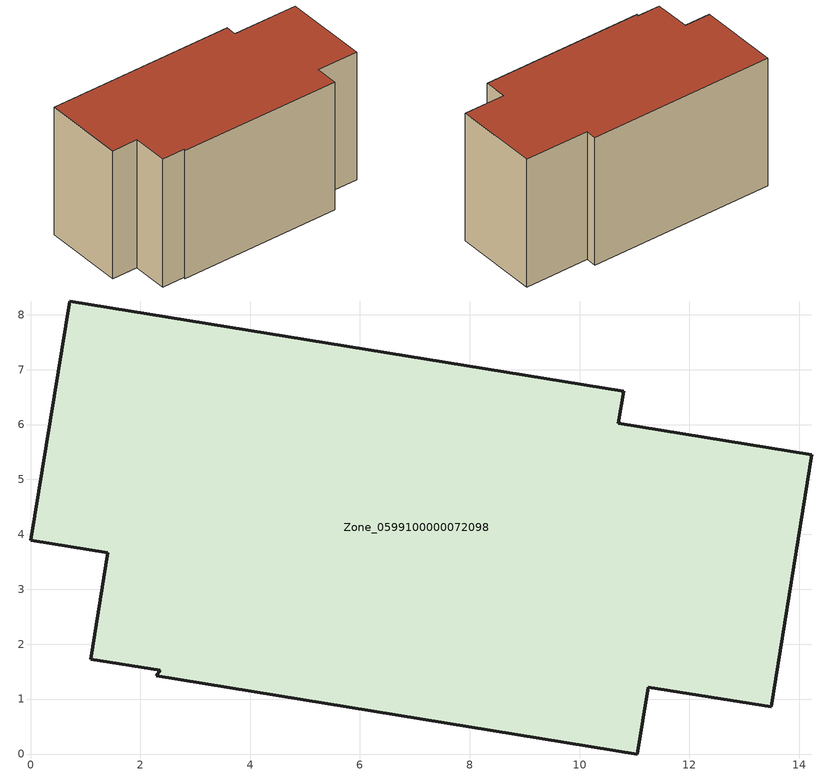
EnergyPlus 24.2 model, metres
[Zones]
Zone_0599100000072098
 floor ground (C_G): 0,3.89 0.71,8.25 10.8,6.61 10.7,6.02 14.23,5.45 13.49,0.86 11.25,1.22 11.05,0 2.29,1.42 2.36,1.52 1.1,1.72 1.41,3.66 z1.9
 wall outside (C_F): 10.7,6.02 10.8,6.61 0.71,8.25 0,3.89 1.41,3.66 1.1,1.72 2.36,1.52 2.29,1.42 11.05,0 11.25,1.22 13.49,0.86 14.23,5.45 10.7,6.02 z1.9:9.25
 roof outside (C_R): 1.1,1.72 2.36,1.52 2.29,1.42 11.05,0 11.25,1.22 13.49,0.86 14.23,5.45 10.7,6.02 10.8,6.61 0.71,8.25 0,3.89 1.41,3.66 z9.25
[BUILDING]
Pand.0599100000072098: North Axis=0; Terrain=City; Loads Convergence Tolerance Value=0.04; Temperature Convergence Tolerance Value=0.4; Solar Distribution=FullExterior; Maximum Number of Warmup Days=25; Minimum Number of Warmup Days=1
[Site:Location]
Rotterdam.The.Hague.AP_ZH_NLD Design_Conditions: Latitude=51.96; Longitude=4.45; Time Zone=1; Elevation=-4.5
[SITE:GROUNDTEMPERATURE:BUILDINGSURFACE]
18, 18, 18, 18, 18, 18, 18, 18, 18, 18, 18, 18
[MATERIAL] Thermal Absorptance=0.9; Solar Absorptance=0.7; Visible Absorptance=0.7
Name | Roughness | Thickness | Conductivity | Density | Specific Heat
G.D.1965 | MediumSmooth | 0.15 | 1 | 540 | 1210
F.D.1965 | Rough | 0.3 | 0.857143 | 1920 | 840
R.D.1965 | MediumRough | 0.2 | 0.08 | 1500 | 1000
[CONSTRUCTION]
C_G: G.D.1965
C_F: F.D.1965
C_R: R.D.1965
[ZONE]
Zone_0599100000072098: Type=1; Multiplier=1; Ceiling Height=Autocalculate; Volume=Autocalculate; Floor Area=autocalculate; Part of Total Floor Area=Yes
[ZONEINFILTRATION:DESIGNFLOWRATE]
Infil_Zone_0599100000072098: Zone or ZoneList or Space or SpaceList=Zone_0599100000072098; Schedule=AlwaysOn; Design Flow Rate Calculation Method=Flow/Area; Flow Rate per Floor Area=0.0042; Constant Term Coefficient=1; Temperature Term Coefficient=0; Velocity Term Coefficient=0; Velocity Squared Term Coefficient=0
[HVACTEMPLATE:ZONE:IDEALLOADSAIRSYSTEM]
Zone_0599100000072098: Maximum Heating Supply Air Temperature=50; Minimum Cooling Supply Air Temperature=13; Maximum Heating Supply Air Humidity Ratio=0.0156; Minimum Cooling Supply Air Humidity Ratio=0.0077; Heating Limit=NoLimit; Cooling Limit=NoLimit; Dehumidification Control Type=ConstantSensibleHeatRatio; Cooling Sensible Heat Ratio=0.7; Dehumidification Setpoint=60; Humidification Control Type=None; Humidification Setpoint=30; Outdoor Air Method=None; Outdoor Air Flow Rate per Person=0.00944; Outdoor Air Flow Rate per Zone Floor Area=0; Outdoor Air Flow Rate per Zone=0; Demand Controlled Ventilation Type=None; Outdoor Air Economizer Type=NoEconomizer; Heat Recovery Type=None; Sensible Heat Recovery Effectiveness=0.7; Latent Heat Recovery Effectiveness=0.65
[ZONECONTROL:THERMOSTAT]
ThermostatControl_Zone_0599100000072098: Zone or ZoneList=Zone_0599100000072098; Control Type Schedule=DualSetpointControlType; Control 1=Thermostat_Zone_0599100000072098; Temperature Difference Between Cutout And Setpoint=0
[THERMOSTATSETPOINT:DUALSETPOINT]
Thermostat_Zone_0599100000072098: Heating Setpoint Temperature Schedule=HeatingSetpoint_Zone_0599100000072098; Cooling Setpoint Temperature Schedule=CoolingSetpoint_Zone_0599100000072098
[SCHEDULE:COMPACT]
HeatingSetpoint_Zone_0599100000072098: Through: 12/31, For: AllDays, Until: 24:00, 21
CoolingSetpoint_Zone_0599100000072098: Through: 12/31, For: AllDays, Until: 24:00, 24
DualSetpointControlType: Through: 12/31, For: AllDays, Until: 24:00, 4
AlwaysOn: Through: 12/31, For: AllDays, Until: 24:00, 1
